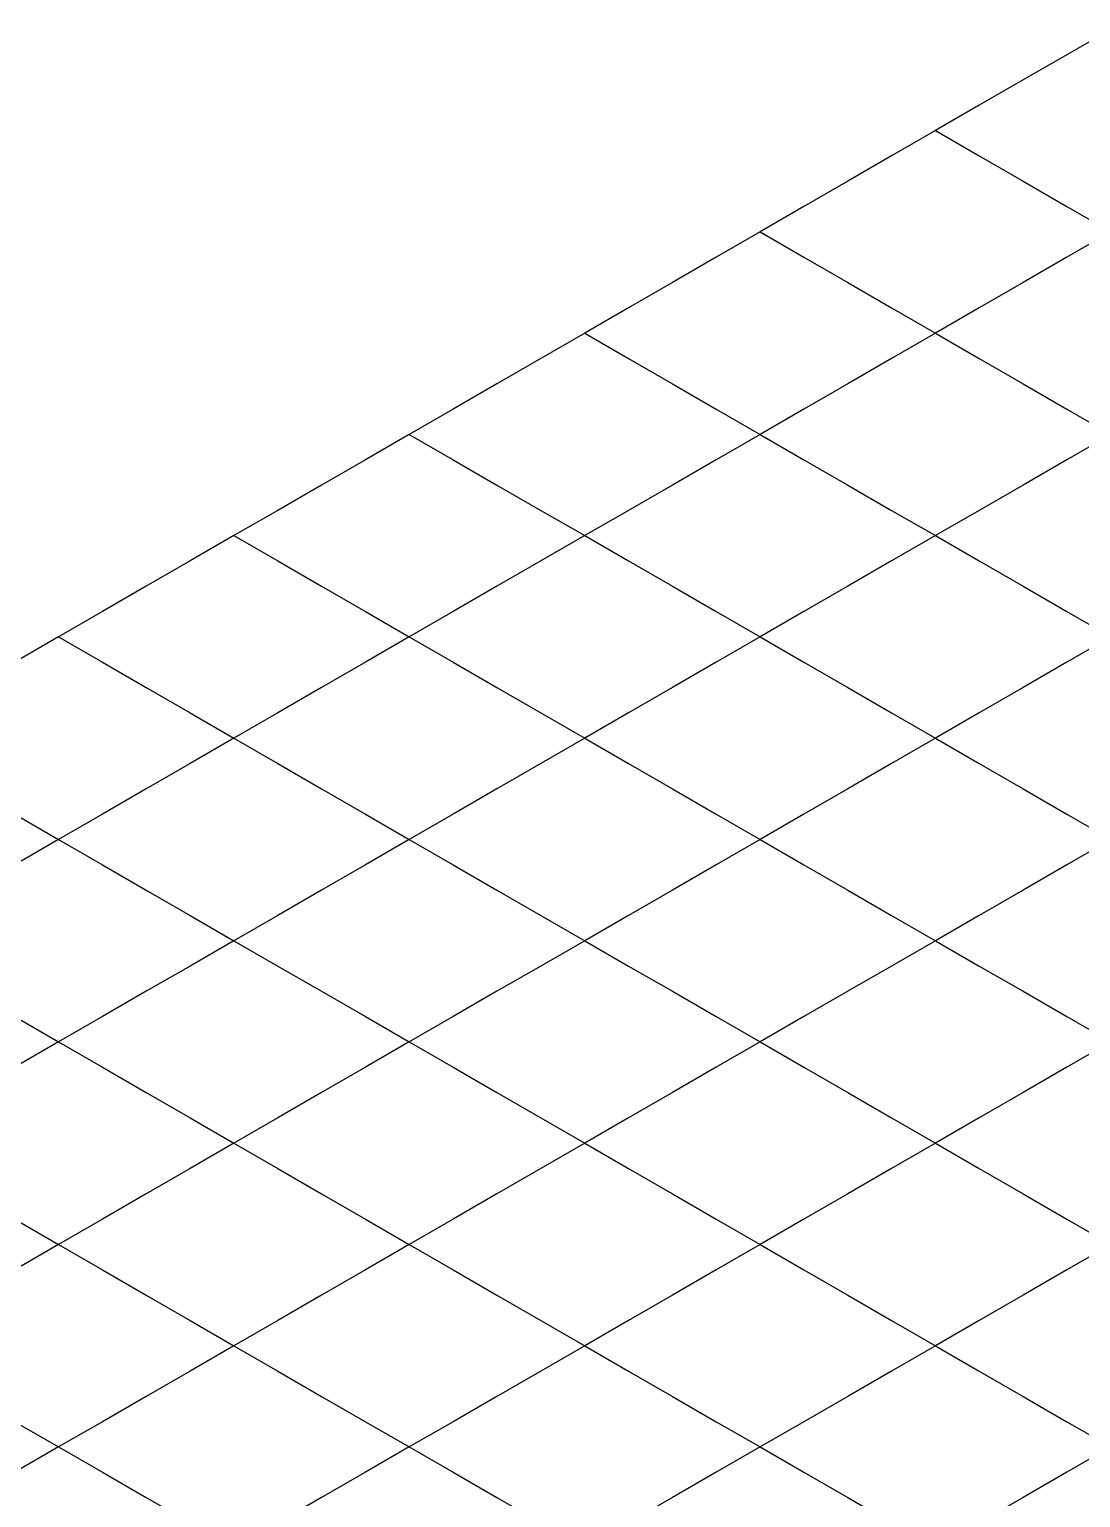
# Model space of a CAD drawing. Header units: metres. Extents: x 0 to 1028, y -291 to 246.
# Drawn here: x 119.4 to 157.6, y 38.3 to 91.6 of the extents above; entities that cross this region are included whole.
import ezdxf

# ---------------------------------------------------------------- set-up
doc = ezdxf.new("R2010")
doc.units = ezdxf.units.M
doc.layers.add('LAYER_02_PROJECTION', color=7, linetype='Continuous')

msp = doc.modelspace()

# ---------------------------------------------------------------- linework, layer by layer
at = {"layer": 'LAYER_02_PROJECTION'}
for points in [[(158.675, 91.611), (157.084, 90.692), (155.493, 89.774), (153.902, 88.855), (152.311, 87.937)], [(152.311, 87.937), (150.72, 87.018), (149.129, 86.1), (147.538, 85.181), (145.947, 84.262)], [(152.311, 87.937), (153.902, 87.018), (155.493, 86.1), (157.084, 85.181), (158.675, 84.262)], [(152.311, 87.937), (153.902, 87.018), (155.493, 86.1), (157.084, 85.181), (158.675, 84.262)], [(145.947, 84.262), (144.356, 83.344), (142.765, 82.425), (141.174, 81.507), (139.583, 80.588)], [(145.947, 84.262), (147.538, 83.344), (149.129, 82.425), (150.72, 81.507), (152.311, 80.588)], [(145.947, 84.262), (147.538, 83.344), (149.129, 82.425), (150.72, 81.507), (152.311, 80.588)], [(158.675, 84.262), (157.084, 83.344), (155.493, 82.425), (153.902, 81.507), (152.311, 80.588)], [(158.675, 84.262), (157.084, 83.344), (155.493, 82.425), (153.902, 81.507), (152.311, 80.588)], [(139.583, 80.588), (137.992, 79.67), (136.401, 78.751), (134.81, 77.833), (133.219, 76.914)], [(139.583, 80.588), (141.174, 79.67), (142.765, 78.751), (144.356, 77.833), (145.947, 76.914)], [(139.583, 80.588), (141.174, 79.67), (142.765, 78.751), (144.356, 77.833), (145.947, 76.914)], [(152.311, 80.588), (150.72, 79.67), (149.129, 78.751), (147.538, 77.833), (145.947, 76.914)], [(152.311, 80.588), (150.72, 79.67), (149.129, 78.751), (147.538, 77.833), (145.947, 76.914)], [(152.311, 80.588), (153.902, 79.67), (155.493, 78.751), (157.084, 77.833), (158.675, 76.914)], [(152.311, 80.588), (153.902, 79.67), (155.493, 78.751), (157.084, 77.833), (158.675, 76.914)], [(133.219, 76.914), (131.628, 75.995), (130.037, 75.077), (128.446, 74.158), (126.855, 73.24)], [(133.219, 76.914), (134.81, 75.995), (136.401, 75.077), (137.992, 74.158), (139.583, 73.24)], [(133.219, 76.914), (134.81, 75.995), (136.401, 75.077), (137.992, 74.158), (139.583, 73.24)], [(145.947, 76.914), (144.356, 75.995), (142.765, 75.077), (141.174, 74.158), (139.583, 73.24)], [(145.947, 76.914), (144.356, 75.995), (142.765, 75.077), (141.174, 74.158), (139.583, 73.24)], [(145.947, 76.914), (147.538, 75.995), (149.129, 75.077), (150.72, 74.158), (152.311, 73.24)], [(145.947, 76.914), (147.538, 75.995), (149.129, 75.077), (150.72, 74.158), (152.311, 73.24)], [(158.675, 76.914), (157.084, 75.995), (155.493, 75.077), (153.902, 74.158), (152.311, 73.24)], [(158.675, 76.914), (157.084, 75.995), (155.493, 75.077), (153.902, 74.158), (152.311, 73.24)], [(126.855, 73.24), (125.264, 72.321), (123.673, 71.403), (122.082, 70.484), (120.491, 69.566)], [(126.855, 73.24), (128.446, 72.321), (130.037, 71.403), (131.628, 70.484), (133.219, 69.566)], [(126.855, 73.24), (128.446, 72.321), (130.037, 71.403), (131.628, 70.484), (133.219, 69.566)], [(139.583, 73.24), (137.992, 72.321), (136.401, 71.403), (134.81, 70.484), (133.219, 69.566)], [(139.583, 73.24), (137.992, 72.321), (136.401, 71.403), (134.81, 70.484), (133.219, 69.566)], [(139.583, 73.24), (141.174, 72.321), (142.765, 71.403), (144.356, 70.484), (145.947, 69.566)], [(139.583, 73.24), (141.174, 72.321), (142.765, 71.403), (144.356, 70.484), (145.947, 69.566)], [(152.311, 73.24), (150.72, 72.321), (149.129, 71.403), (147.538, 70.484), (145.947, 69.566)], [(152.311, 73.24), (150.72, 72.321), (149.129, 71.403), (147.538, 70.484), (145.947, 69.566)], [(152.311, 73.24), (153.902, 72.321), (155.493, 71.403), (157.084, 70.484), (158.675, 69.566)], [(152.311, 73.24), (153.902, 72.321), (155.493, 71.403), (157.084, 70.484), (158.675, 69.566)], [(120.491, 69.566), (118.9, 68.647), (117.309, 67.728), (115.718, 66.81), (114.127, 65.891)], [(120.491, 69.566), (122.082, 68.647), (123.673, 67.728), (125.264, 66.81), (126.855, 65.891)], [(120.491, 69.566), (122.082, 68.647), (123.673, 67.728), (125.264, 66.81), (126.855, 65.891)], [(133.219, 69.566), (131.628, 68.647), (130.037, 67.728), (128.446, 66.81), (126.855, 65.891)], [(133.219, 69.566), (131.628, 68.647), (130.037, 67.728), (128.446, 66.81), (126.855, 65.891)], [(133.219, 69.566), (134.81, 68.647), (136.401, 67.728), (137.992, 66.81), (139.583, 65.891)], [(133.219, 69.566), (134.81, 68.647), (136.401, 67.728), (137.992, 66.81), (139.583, 65.891)], [(145.947, 69.566), (144.356, 68.647), (142.765, 67.728), (141.174, 66.81), (139.583, 65.891)], [(145.947, 69.566), (144.356, 68.647), (142.765, 67.728), (141.174, 66.81), (139.583, 65.891)], [(145.947, 69.566), (147.538, 68.647), (149.129, 67.728), (150.72, 66.81), (152.311, 65.891)], [(145.947, 69.566), (147.538, 68.647), (149.129, 67.728), (150.72, 66.81), (152.311, 65.891)], [(158.675, 69.566), (157.084, 68.647), (155.493, 67.728), (153.902, 66.81), (152.311, 65.891)], [(158.675, 69.566), (157.084, 68.647), (155.493, 67.728), (153.902, 66.81), (152.311, 65.891)], [(114.127, 65.891), (115.718, 64.973), (117.309, 64.054), (118.9, 63.136), (120.491, 62.217)], [(114.127, 65.891), (115.718, 64.973), (117.309, 64.054), (118.9, 63.136), (120.491, 62.217)], [(126.855, 65.891), (125.264, 64.973), (123.673, 64.054), (122.082, 63.136), (120.491, 62.217)], [(126.855, 65.891), (125.264, 64.973), (123.673, 64.054), (122.082, 63.136), (120.491, 62.217)], [(126.855, 65.891), (128.446, 64.973), (130.037, 64.054), (131.628, 63.136), (133.219, 62.217)], [(126.855, 65.891), (128.446, 64.973), (130.037, 64.054), (131.628, 63.136), (133.219, 62.217)], [(139.583, 65.891), (137.992, 64.973), (136.401, 64.054), (134.81, 63.136), (133.219, 62.217)], [(139.583, 65.891), (137.992, 64.973), (136.401, 64.054), (134.81, 63.136), (133.219, 62.217)], [(139.583, 65.891), (141.174, 64.973), (142.765, 64.054), (144.356, 63.136), (145.947, 62.217)], [(139.583, 65.891), (141.174, 64.973), (142.765, 64.054), (144.356, 63.136), (145.947, 62.217)], [(152.311, 65.891), (150.72, 64.973), (149.129, 64.054), (147.538, 63.136), (145.947, 62.217)], [(152.311, 65.891), (150.72, 64.973), (149.129, 64.054), (147.538, 63.136), (145.947, 62.217)], [(152.311, 65.891), (153.902, 64.973), (155.493, 64.054), (157.084, 63.136), (158.675, 62.217)], [(152.311, 65.891), (153.902, 64.973), (155.493, 64.054), (157.084, 63.136), (158.675, 62.217)], [(120.491, 62.217), (118.9, 61.298), (117.309, 60.38), (115.718, 59.461), (114.127, 58.543)], [(120.491, 62.217), (118.9, 61.298), (117.309, 60.38), (115.718, 59.461), (114.127, 58.543)], [(120.491, 62.217), (122.082, 61.298), (123.673, 60.38), (125.264, 59.461), (126.855, 58.543)], [(120.491, 62.217), (122.082, 61.298), (123.673, 60.38), (125.264, 59.461), (126.855, 58.543)], [(133.219, 62.217), (131.628, 61.298), (130.037, 60.38), (128.446, 59.461), (126.855, 58.543)], [(133.219, 62.217), (131.628, 61.298), (130.037, 60.38), (128.446, 59.461), (126.855, 58.543)], [(133.219, 62.217), (134.81, 61.298), (136.401, 60.38), (137.992, 59.461), (139.583, 58.543)], [(133.219, 62.217), (134.81, 61.298), (136.401, 60.38), (137.992, 59.461), (139.583, 58.543)], [(145.947, 62.217), (144.356, 61.298), (142.765, 60.38), (141.174, 59.461), (139.583, 58.543)], [(145.947, 62.217), (144.356, 61.298), (142.765, 60.38), (141.174, 59.461), (139.583, 58.543)], [(145.947, 62.217), (147.538, 61.298), (149.129, 60.38), (150.72, 59.461), (152.311, 58.543)], [(145.947, 62.217), (147.538, 61.298), (149.129, 60.38), (150.72, 59.461), (152.311, 58.543)], [(158.675, 62.217), (157.084, 61.298), (155.493, 60.38), (153.902, 59.461), (152.311, 58.543)], [(158.675, 62.217), (157.084, 61.298), (155.493, 60.38), (153.902, 59.461), (152.311, 58.543)], [(114.127, 58.543), (115.718, 57.624), (117.309, 56.706), (118.9, 55.787), (120.491, 54.869)], [(114.127, 58.543), (115.718, 57.624), (117.309, 56.706), (118.9, 55.787), (120.491, 54.869)], [(126.855, 58.543), (125.264, 57.624), (123.673, 56.706), (122.082, 55.787), (120.491, 54.869)], [(126.855, 58.543), (125.264, 57.624), (123.673, 56.706), (122.082, 55.787), (120.491, 54.869)], [(126.855, 58.543), (128.446, 57.624), (130.037, 56.706), (131.628, 55.787), (133.219, 54.869)], [(126.855, 58.543), (128.446, 57.624), (130.037, 56.706), (131.628, 55.787), (133.219, 54.869)], [(139.583, 58.543), (137.992, 57.624), (136.401, 56.706), (134.81, 55.787), (133.219, 54.869)], [(139.583, 58.543), (137.992, 57.624), (136.401, 56.706), (134.81, 55.787), (133.219, 54.869)], [(139.583, 58.543), (141.174, 57.624), (142.765, 56.706), (144.356, 55.787), (145.947, 54.869)], [(139.583, 58.543), (141.174, 57.624), (142.765, 56.706), (144.356, 55.787), (145.947, 54.869)], [(152.311, 58.543), (150.72, 57.624), (149.129, 56.706), (147.538, 55.787), (145.947, 54.869)], [(152.311, 58.543), (150.72, 57.624), (149.129, 56.706), (147.538, 55.787), (145.947, 54.869)], [(152.311, 58.543), (153.902, 57.624), (155.493, 56.706), (157.084, 55.787), (158.675, 54.869)], [(152.311, 58.543), (153.902, 57.624), (155.493, 56.706), (157.084, 55.787), (158.675, 54.869)], [(120.491, 54.869), (118.9, 53.95), (117.309, 53.031), (115.718, 52.113), (114.127, 51.194)], [(120.491, 54.869), (118.9, 53.95), (117.309, 53.031), (115.718, 52.113), (114.127, 51.194)], [(120.491, 54.869), (122.082, 53.95), (123.673, 53.031), (125.264, 52.113), (126.855, 51.194)], [(120.491, 54.869), (122.082, 53.95), (123.673, 53.031), (125.264, 52.113), (126.855, 51.194)], [(133.219, 54.869), (131.628, 53.95), (130.037, 53.031), (128.446, 52.113), (126.855, 51.194)], [(133.219, 54.869), (131.628, 53.95), (130.037, 53.031), (128.446, 52.113), (126.855, 51.194)], [(133.219, 54.869), (134.81, 53.95), (136.401, 53.031), (137.992, 52.113), (139.583, 51.194)], [(133.219, 54.869), (134.81, 53.95), (136.401, 53.031), (137.992, 52.113), (139.583, 51.194)], [(145.947, 54.869), (144.356, 53.95), (142.765, 53.031), (141.174, 52.113), (139.583, 51.194)], [(145.947, 54.869), (144.356, 53.95), (142.765, 53.031), (141.174, 52.113), (139.583, 51.194)], [(145.947, 54.869), (147.538, 53.95), (149.129, 53.031), (150.72, 52.113), (152.311, 51.194)], [(145.947, 54.869), (147.538, 53.95), (149.129, 53.031), (150.72, 52.113), (152.311, 51.194)], [(158.675, 54.869), (157.084, 53.95), (155.493, 53.031), (153.902, 52.113), (152.311, 51.194)], [(158.675, 54.869), (157.084, 53.95), (155.493, 53.031), (153.902, 52.113), (152.311, 51.194)], [(114.127, 51.194), (115.718, 50.276), (117.309, 49.357), (118.9, 48.439), (120.491, 47.52)], [(114.127, 51.194), (115.718, 50.276), (117.309, 49.357), (118.9, 48.439), (120.491, 47.52)], [(126.855, 51.194), (125.264, 50.276), (123.673, 49.357), (122.082, 48.439), (120.491, 47.52)], [(126.855, 51.194), (125.264, 50.276), (123.673, 49.357), (122.082, 48.439), (120.491, 47.52)], [(126.855, 51.194), (128.446, 50.276), (130.037, 49.357), (131.628, 48.439), (133.219, 47.52)], [(126.855, 51.194), (128.446, 50.276), (130.037, 49.357), (131.628, 48.439), (133.219, 47.52)], [(139.583, 51.194), (137.992, 50.276), (136.401, 49.357), (134.81, 48.439), (133.219, 47.52)], [(139.583, 51.194), (137.992, 50.276), (136.401, 49.357), (134.81, 48.439), (133.219, 47.52)], [(139.583, 51.194), (141.174, 50.276), (142.765, 49.357), (144.356, 48.439), (145.947, 47.52)], [(139.583, 51.194), (141.174, 50.276), (142.765, 49.357), (144.356, 48.439), (145.947, 47.52)], [(152.311, 51.194), (150.72, 50.276), (149.129, 49.357), (147.538, 48.439), (145.947, 47.52)], [(152.311, 51.194), (150.72, 50.276), (149.129, 49.357), (147.538, 48.439), (145.947, 47.52)], [(152.311, 51.194), (153.902, 50.276), (155.493, 49.357), (157.084, 48.439), (158.675, 47.52)], [(152.311, 51.194), (153.902, 50.276), (155.493, 49.357), (157.084, 48.439), (158.675, 47.52)], [(120.491, 47.52), (118.9, 46.602), (117.309, 45.683), (115.718, 44.764), (114.127, 43.846)], [(120.491, 47.52), (118.9, 46.602), (117.309, 45.683), (115.718, 44.764), (114.127, 43.846)], [(120.491, 47.52), (122.082, 46.602), (123.673, 45.683), (125.264, 44.764), (126.855, 43.846)], [(120.491, 47.52), (122.082, 46.602), (123.673, 45.683), (125.264, 44.764), (126.855, 43.846)], [(133.219, 47.52), (131.628, 46.602), (130.037, 45.683), (128.446, 44.764), (126.855, 43.846)], [(133.219, 47.52), (131.628, 46.602), (130.037, 45.683), (128.446, 44.764), (126.855, 43.846)], [(133.219, 47.52), (134.81, 46.602), (136.401, 45.683), (137.992, 44.764), (139.583, 43.846)], [(133.219, 47.52), (134.81, 46.602), (136.401, 45.683), (137.992, 44.764), (139.583, 43.846)], [(145.947, 47.52), (144.356, 46.602), (142.765, 45.683), (141.174, 44.764), (139.583, 43.846)], [(145.947, 47.52), (144.356, 46.602), (142.765, 45.683), (141.174, 44.764), (139.583, 43.846)], [(145.947, 47.52), (147.538, 46.602), (149.129, 45.683), (150.72, 44.764), (152.311, 43.846)], [(145.947, 47.52), (147.538, 46.602), (149.129, 45.683), (150.72, 44.764), (152.311, 43.846)], [(158.675, 47.52), (157.084, 46.602), (155.493, 45.683), (153.902, 44.764), (152.311, 43.846)], [(158.675, 47.52), (157.084, 46.602), (155.493, 45.683), (153.902, 44.764), (152.311, 43.846)], [(114.127, 43.846), (115.718, 42.927), (117.309, 42.009), (118.9, 41.09), (120.491, 40.172)], [(114.127, 43.846), (115.718, 42.927), (117.309, 42.009), (118.9, 41.09), (120.491, 40.172)], [(126.855, 43.846), (125.264, 42.927), (123.673, 42.009), (122.082, 41.09), (120.491, 40.172)], [(126.855, 43.846), (125.264, 42.927), (123.673, 42.009), (122.082, 41.09), (120.491, 40.172)], [(126.855, 43.846), (128.446, 42.927), (130.037, 42.009), (131.628, 41.09), (133.219, 40.172)], [(126.855, 43.846), (128.446, 42.927), (130.037, 42.009), (131.628, 41.09), (133.219, 40.172)], [(139.583, 43.846), (137.992, 42.927), (136.401, 42.009), (134.81, 41.09), (133.219, 40.172)], [(139.583, 43.846), (137.992, 42.927), (136.401, 42.009), (134.81, 41.09), (133.219, 40.172)], [(139.583, 43.846), (141.174, 42.927), (142.765, 42.009), (144.356, 41.09), (145.947, 40.172)], [(139.583, 43.846), (141.174, 42.927), (142.765, 42.009), (144.356, 41.09), (145.947, 40.172)], [(152.311, 43.846), (150.72, 42.927), (149.129, 42.009), (147.538, 41.09), (145.947, 40.172)], [(152.311, 43.846), (150.72, 42.927), (149.129, 42.009), (147.538, 41.09), (145.947, 40.172)], [(152.311, 43.846), (153.902, 42.927), (155.493, 42.009), (157.084, 41.09), (158.675, 40.172)], [(152.311, 43.846), (153.902, 42.927), (155.493, 42.009), (157.084, 41.09), (158.675, 40.172)], [(120.491, 40.172), (118.9, 39.253), (117.309, 38.335), (115.718, 37.416), (114.127, 36.497)], [(120.491, 40.172), (118.9, 39.253), (117.309, 38.335), (115.718, 37.416), (114.127, 36.497)], [(120.491, 40.172), (122.082, 39.253), (123.673, 38.335), (125.264, 37.416), (126.855, 36.497)], [(120.491, 40.172), (122.082, 39.253), (123.673, 38.335), (125.264, 37.416), (126.855, 36.497)], [(133.219, 40.172), (131.628, 39.253), (130.037, 38.335), (128.446, 37.416), (126.855, 36.497)], [(133.219, 40.172), (131.628, 39.253), (130.037, 38.335), (128.446, 37.416), (126.855, 36.497)], [(133.219, 40.172), (134.81, 39.253), (136.401, 38.335), (137.992, 37.416), (139.583, 36.497)], [(133.219, 40.172), (134.81, 39.253), (136.401, 38.335), (137.992, 37.416), (139.583, 36.497)], [(145.947, 40.172), (144.356, 39.253), (142.765, 38.335), (141.174, 37.416), (139.583, 36.497)], [(145.947, 40.172), (144.356, 39.253), (142.765, 38.335), (141.174, 37.416), (139.583, 36.497)], [(145.947, 40.172), (147.538, 39.253), (149.129, 38.335), (150.72, 37.416), (152.311, 36.497)], [(145.947, 40.172), (147.538, 39.253), (149.129, 38.335), (150.72, 37.416), (152.311, 36.497)], [(158.675, 40.172), (157.084, 39.253), (155.493, 38.335), (153.902, 37.416), (152.311, 36.497)], [(158.675, 40.172), (157.084, 39.253), (155.493, 38.335), (153.902, 37.416), (152.311, 36.497)]]:
    msp.add_lwpolyline(points, dxfattribs=at)

doc.saveas('drawing.dxf')
